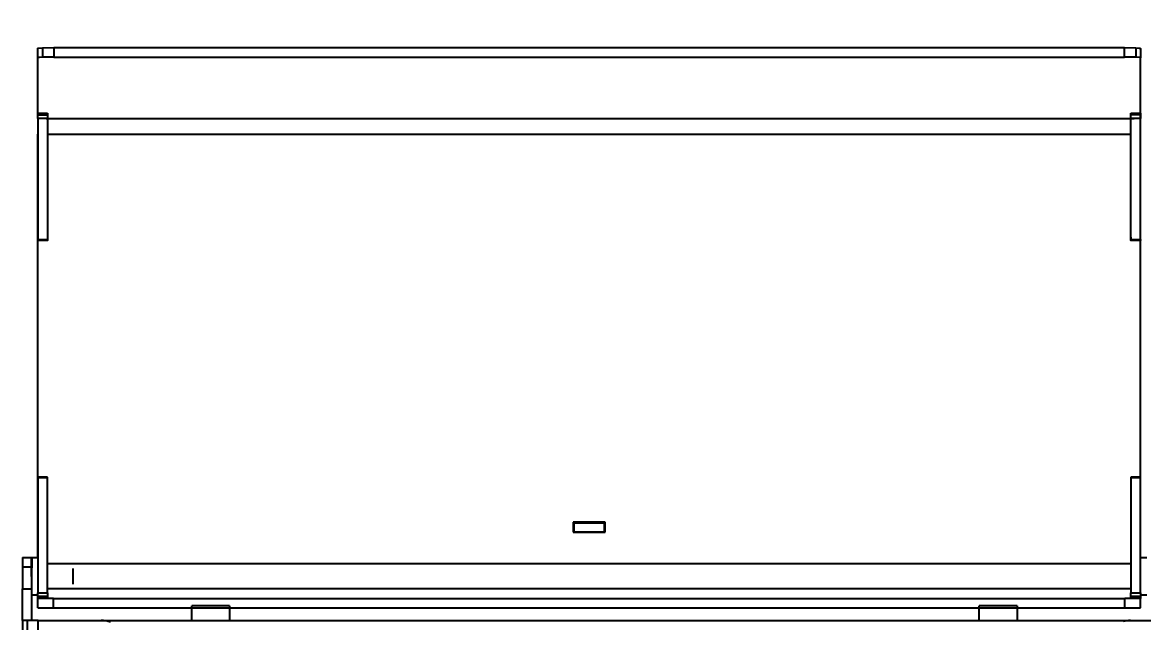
# Model space of a CAD drawing. Header units: millimetres. Extents: x 10366 to 18128, y 24546 to 29685.
# Drawn here: x 16251.1 to 16607, y 28452.6 to 28643.9 of the extents above; entities that cross this region are included whole.
import ezdxf

# ---------------------------------------------------------------- set-up
doc = ezdxf.new("R2010")
doc.units = ezdxf.units.MM
doc.header["$LTSCALE"] = 3
doc.layers.add('DomyÅ›lny', color=7, linetype='Continuous')
doc.styles.get("Standard").update_dxf_attribs({"font": 'arial.ttf'})
doc.dimstyles.new('MATEUSZ', dxfattribs={"dimtxt": 35, "dimasz": 16, "dimexe": 0.18, "dimexo": 0.0625, "dimgap": 0.09, "dimtad": 0, "dimdec": 0, "dimdsep": 46, "dimtxsty": 'Standard', "dimblk": 'DOT', "dimcen": 0.09, "dimse1": 1, "dimse2": 1, "dimadec": 0, "dimazin": 0, "dimtfac": 1, "dimtdec": 0, "dimtofl": 0, "dimtmove": 0, "dimatfit": 3, "dimfxl": 1, "dimtolj": 1, "dimtzin": 0, "dimlwd": 9, "dimlwe": 9, "dimarcsym": 0})

# ---------------------------------------------------------------- blocks, each defined once
blk = doc.blocks.new('_Dot')
at = {"color": 0, "linetype": 'ByBlock', "lineweight": -2}
blk.add_line((-0.5, 0), (-1, 0), dxfattribs=at)
at = {"color": 0, "linetype": 'ByBlock', "const_width": 0.5}
blk.add_lwpolyline([(-0.25, 0, 1), (0.25, 0, 1)], format="xyb", close=True, dxfattribs=at)
blk = doc.blocks.new('*D40')
at = {"color": 0, "lineweight": 9, "transparency": 16777216}
for p, q in [((16191.6, 28619.94), (16191.6, 28581.87)), ((16191.6, 28469.94), (16191.6, 28508.01))]:
    blk.add_line(p, q, dxfattribs=at)
at = {"layer": 'Defpoints', "color": 0, "transparency": 16777216}
for p in [(16261.06, 28635.94), (16191.6, 28453.94), (16256.13, 28453.94)]:
    blk.add_point(p, dxfattribs=at)
at = {"color": 0, "lineweight": 9, "transparency": 16777216, "xscale": 16, "yscale": 16, "zscale": 16}
for p, rotation in [((16191.6, 28635.94), 90), ((16191.6, 28453.94), 270)]:
    blk.add_blockref('_Dot', p, dxfattribs=dict(at, rotation=rotation))
at = {"color": 0, "transparency": 16777216, "insert": (16191.6, 28544.94), "char_height": 35, "attachment_point": 5, "rotation": 90}
blk.add_mtext('\\A1;182', dxfattribs=at)
blk = doc.blocks.new('*D41')
at = {"color": 0, "lineweight": 9, "transparency": 16777216}
for p, q in [((16074, 28619.94), (16074, 28188.51)), ((16074, 27679.94), (16074, 28111.36))]:
    blk.add_line(p, q, dxfattribs=at)
at = {"layer": 'Defpoints', "color": 0, "transparency": 16777216}
for p in [(16261.06, 28635.94), (16074, 27663.94), (16289.15, 27663.94)]:
    blk.add_point(p, dxfattribs=at)
at = {"color": 0, "lineweight": 9, "transparency": 16777216, "xscale": 16, "yscale": 16, "zscale": 16}
for p, rotation in [((16074, 28635.94), 90), ((16074, 27663.94), 270)]:
    blk.add_blockref('_Dot', p, dxfattribs=dict(at, rotation=rotation))
at = {"color": 0, "transparency": 16777216, "insert": (16074, 28149.94), "char_height": 35, "attachment_point": 5, "rotation": 90}
blk.add_mtext('\\A1;972', dxfattribs=at)

msp = doc.modelspace()

# ---------------------------------------------------------------- linework, layer by layer
at = {"layer": 'DomyÅ›lny'}
for p, q in [((16256.03, 28632.68), (16256.03, 28635.68)), ((16257.5, 28635.86), (16257.5, 28632.87)), ((16261.06, 28635.94), (16601, 28635.94)), ((16261.06, 28635.94), (16261.06, 28632.94)), ((16261.06, 28632.94), (16601, 28632.94)), ((16601, 28632.94), (16601, 28635.94)), ((16604.56, 28635.86), (16604.56, 28632.87)), ((16606.03, 28635.68), (16606.03, 28632.68)), ((16256.03, 28613.43), (16256.03, 28632.68)), ((16606.03, 28613.43), (16606.03, 28632.68)), ((16256.03, 28615.14), (16259.03, 28615.14)), ((16256.03, 28614.56), (16259.03, 28614.56)), ((16259.03, 28613.45), (16256.03, 28613.45)), ((16256.03, 28613.45), (16256.03, 28574.94)), ((16258.61, 28613.43), (16604.01, 28613.43)), ((16259.03, 28613.45), (16259.03, 28574.94)), ((16603.03, 28615.14), (16606.03, 28615.14)), ((16606.03, 28614.56), (16603.03, 28614.56)), ((16606.03, 28613.45), (16603.03, 28613.45)), ((16603.03, 28574.99), (16603.03, 28613.45)), ((16606.03, 28574.99), (16606.03, 28613.45)), ((16256.03, 28473.66), (16256.03, 28608.41)), ((16259.03, 28608.41), (16603.03, 28608.41)), ((16606.03, 28473.66), (16606.03, 28608.41)), ((16256.03, 28574.94), (16259.03, 28574.94)), ((16259.03, 28574.63), (16256.03, 28574.63)), ((16603.03, 28574.99), (16606.03, 28574.99)), ((16606.03, 28574.68), (16603.03, 28574.68)), ((16256.03, 28499.52), (16259.03, 28499.52)), ((16259.03, 28499.45), (16256.03, 28499.45)), ((16256.03, 28499.23), (16256.03, 28462.65)), ((16259.03, 28499.23), (16256.03, 28499.23)), ((16259.03, 28462.65), (16259.03, 28499.23)), ((16603.03, 28499.52), (16606.03, 28499.52)), ((16606.03, 28499.45), (16603.03, 28499.45)), ((16603.03, 28499.23), (16603.03, 28462.65)), ((16606.03, 28499.23), (16603.03, 28499.23)), ((16606.03, 28462.65), (16606.03, 28499.23)), ((16436.06, 28485.14), (16426, 28485.14)), ((16426, 28485.14), (16426, 28481.94)), ((16426.28, 28481.94), (16426.28, 28484.94)), ((16426.28, 28484.94), (16435.78, 28484.94)), ((16435.78, 28484.94), (16435.78, 28481.94)), ((16436.06, 28481.94), (16436.06, 28485.14)), ((16426, 28481.94), (16436.06, 28481.94)), ((16435.78, 28481.94), (16426.28, 28481.94)), ((16251.13, 28473.94), (16254.13, 28473.94)), ((16254.02, 28473.94), (16256.02, 28473.94)), ((16606.03, 28473.91), (16608.03, 28473.91)), ((16251.13, 28471.01), (16254.13, 28471.01)), ((16603.03, 28471.94), (16259.03, 28471.94)), ((16251.13, 28453.94), (16251.13, 28463.94)), ((16251.13, 28463.94), (16254.13, 28463.94)), ((16254.13, 28453.94), (16254.13, 28463.94)), ((16256.03, 28460.94), (16256.03, 28462.65)), ((16256.03, 28462.65), (16259.03, 28462.65)), ((16603.03, 28463.94), (16259.03, 28463.94)), ((16603.03, 28462.65), (16606.03, 28462.65)), ((16256.02, 28461.94), (16254.02, 28461.94)), ((16259.03, 28461.56), (16256.03, 28461.56)), ((16256.03, 28457.94), (16256.03, 28460.94)), ((16261.03, 28460.94), (16601.03, 28460.94)), ((16261.03, 28457.94), (16261.03, 28460.94)), ((16601.03, 28457.94), (16601.03, 28460.94)), ((16606.03, 28461.56), (16603.03, 28461.56)), ((16608.03, 28461.91), (16606.03, 28461.91)), ((16606.03, 28457.94), (16606.03, 28460.94)), ((16261.03, 28457.94), (16601.03, 28457.94)), ((16304.87, 28453.94), (16304.87, 28458.54)), ((16316.87, 28458.54), (16316.87, 28453.94)), ((16554.87, 28453.94), (16554.87, 28458.54)), ((16566.87, 28458.54), (16566.87, 28453.94)), ((16251.13, 28453.94), (16251.13, 28450.94)), ((16252.59, 28453.94), (16252.59, 28450.94)), ((16256.13, 28453.94), (16966.13, 28453.94)), ((16256.13, 28450.94), (16256.13, 28453.94))]:
    msp.add_line(p, q, dxfattribs=at)
for points in [[(16256.03, 28635.68, 0), (16256.03, 28635.68, 0), (16256.03, 28635.68, 0), (16256.03, 28635.68, 0), (16256.03, 28635.68, 0), (16256.03, 28635.69, 0), (16256.03, 28635.69, 0), (16256.04, 28635.69, 0), (16256.04, 28635.69, 0), (16256.05, 28635.7, 0), (16256.06, 28635.71, 0), (16256.1, 28635.72, 0), (16256.2, 28635.75, 0), (16257.5, 28635.86, 0)], [(16257.5, 28635.86, 0), (16261.06, 28635.94, 0)], [(16261.06, 28632.94, 0), (16257.5, 28632.87, 0)], [(16601, 28635.94, 0), (16604.56, 28635.86, 0)], [(16604.56, 28632.87, 0), (16601, 28632.94, 0)], [(16604.56, 28635.86, 0), (16605.68, 28635.77, 0), (16605.94, 28635.72, 0), (16605.98, 28635.71, 0), (16606.01, 28635.7, 0), (16606.02, 28635.69, 0), (16606.02, 28635.69, 0), (16606.02, 28635.69, 0), (16606.03, 28635.69, 0), (16606.03, 28635.68, 0), (16606.03, 28635.68, 0), (16606.03, 28635.68, 0), (16606.03, 28635.68, 0), (16606.03, 28635.68, 0)], [(16257.5, 28632.87, 0), (16256.41, 28632.78, 0), (16256.12, 28632.73, 0), (16256.08, 28632.72, 0), (16256.05, 28632.71, 0), (16256.04, 28632.7, 0), (16256.04, 28632.7, 0), (16256.03, 28632.69, 0), (16256.03, 28632.69, 0), (16256.03, 28632.69, 0), (16256.03, 28632.69, 0), (16256.03, 28632.68, 0), (16256.03, 28632.68, 0), (16256.03, 28632.68, 0)], [(16606.03, 28632.68, 0), (16606.03, 28632.68, 0), (16606.03, 28632.68, 0), (16606.03, 28632.69, 0), (16606.03, 28632.69, 0), (16606.03, 28632.69, 0), (16606.02, 28632.69, 0), (16606.02, 28632.7, 0), (16606.02, 28632.7, 0), (16606.01, 28632.71, 0), (16606, 28632.71, 0), (16605.96, 28632.72, 0), (16605.86, 28632.75, 0), (16604.56, 28632.87, 0)], [(16256.03, 28614.56, 0), (16256.03, 28615, 0), (16256.03, 28615.11, 0), (16256.03, 28615.14, 0), (16256.03, 28615.14, 0), (16256.03, 28615.14, 0), (16256.03, 28615.14, 0), (16256.03, 28615.14, 0), (16256.03, 28615.14, 0), (16256.03, 28615.14, 0), (16256.03, 28615.14, 0), (16256.03, 28615.14, 0), (16256.03, 28615.14, 0), (16256.03, 28615.14, 0), (16256.03, 28615.14, 0), (16256.03, 28615.14, 0), (16256.03, 28615.14, 0), (16256.03, 28615.14, 0), (16256.03, 28615.14, 0), (16256.03, 28615.14, 0)], [(16259.03, 28615.14, 0), (16259.03, 28615.14, 0), (16259.03, 28615.14, 0), (16259.03, 28615.14, 0), (16259.03, 28615.14, 0), (16259.03, 28615.14, 0), (16259.03, 28615.14, 0), (16259.03, 28615.14, 0), (16259.03, 28615.14, 0), (16259.03, 28615.14, 0), (16259.03, 28615.14, 0), (16259.03, 28615.14, 0), (16259.03, 28615.14, 0), (16259.03, 28615.14, 0), (16259.03, 28615.14, 0), (16259.03, 28615.14, 0), (16259.03, 28615.14, 0), (16259.03, 28615.14, 0), (16259.03, 28615.14, 0), (16259.03, 28615.14, 0), (16259.03, 28615.14, 0), (16259.03, 28615.14, 0), (16259.03, 28615.14, 0), (16259.03, 28615.14, 0), (16259.03, 28615.12, 0), (16259.03, 28615.07, 0), (16259.03, 28614.56, 0)], [(16256.03, 28613.45, 0), (16256.03, 28614.56, 0)], [(16259.03, 28614.56, 0), (16259.03, 28613.45, 0)], [(16603.03, 28614.56, 0), (16603.03, 28614.99, 0), (16603.03, 28615.11, 0), (16603.03, 28615.13, 0), (16603.03, 28615.14, 0), (16603.03, 28615.14, 0), (16603.03, 28615.14, 0), (16603.03, 28615.14, 0), (16603.03, 28615.14, 0), (16603.03, 28615.14, 0), (16603.03, 28615.14, 0), (16603.03, 28615.14, 0), (16603.03, 28615.14, 0), (16603.03, 28615.14, 0), (16603.03, 28615.14, 0), (16603.03, 28615.14, 0), (16603.03, 28615.14, 0), (16603.03, 28615.14, 0), (16603.03, 28615.14, 0), (16603.03, 28615.14, 0), (16603.03, 28615.14, 0)], [(16603.03, 28613.45, 0), (16603.03, 28614.56, 0)], [(16606.03, 28615.14, 0), (16606.03, 28615.14, 0), (16606.03, 28615.14, 0), (16606.03, 28615.14, 0), (16606.03, 28615.14, 0), (16606.03, 28615.14, 0), (16606.03, 28615.14, 0), (16606.03, 28615.14, 0), (16606.03, 28615.14, 0), (16606.03, 28615.14, 0), (16606.03, 28615.14, 0), (16606.03, 28615.14, 0), (16606.03, 28615.14, 0), (16606.03, 28615.14, 0), (16606.03, 28615.14, 0), (16606.03, 28615.14, 0), (16606.03, 28615.14, 0), (16606.03, 28615.14, 0), (16606.03, 28615.14, 0), (16606.03, 28615.14, 0), (16606.03, 28615.14, 0), (16606.03, 28615.14, 0), (16606.03, 28615.14, 0), (16606.03, 28615.13, 0), (16606.03, 28615.12, 0), (16606.03, 28615.06, 0), (16606.03, 28614.56, 0)], [(16606.03, 28614.56, 0), (16606.03, 28613.45, 0)], [(16256.03, 28574.7, 0), (16256.03, 28574.64, 0), (16256.03, 28574.63, 0), (16256.03, 28574.63, 0), (16256.03, 28574.63, 0), (16256.03, 28574.63, 0), (16256.03, 28574.63, 0), (16256.03, 28574.63, 0), (16256.03, 28574.63, 0), (16256.03, 28574.63, 0), (16256.03, 28574.63, 0), (16256.03, 28574.63, 0), (16256.03, 28574.63, 0), (16256.03, 28574.63, 0), (16256.03, 28574.63, 0), (16256.03, 28574.63, 0), (16256.03, 28574.63, 0), (16256.03, 28574.63, 0), (16256.03, 28574.63, 0), (16256.03, 28574.63, 0), (16256.03, 28574.63, 0), (16256.03, 28574.64, 0), (16256.03, 28574.68, 0), (16256.03, 28574.94, 0)], [(16259.03, 28574.94, 0), (16259.03, 28574.65, 0), (16259.03, 28574.63, 0), (16259.03, 28574.63, 0), (16259.03, 28574.63, 0), (16259.03, 28574.63, 0), (16259.03, 28574.63, 0), (16259.03, 28574.63, 0), (16259.03, 28574.63, 0), (16259.03, 28574.63, 0), (16259.03, 28574.63, 0), (16259.03, 28574.63, 0), (16259.03, 28574.63, 0), (16259.03, 28574.63, 0), (16259.03, 28574.63, 0), (16259.03, 28574.63, 0), (16259.03, 28574.63, 0), (16259.03, 28574.63, 0), (16259.03, 28574.63, 0), (16259.03, 28574.63, 0), (16259.03, 28574.63, 0), (16259.03, 28574.63, 0), (16259.03, 28574.64, 0), (16259.03, 28574.65, 0), (16259.03, 28574.7, 0)], [(16603.03, 28575.68, 0), (16603.03, 28574.75, 0)], [(16603.03, 28574.75, 0), (16603.03, 28574.68, 0), (16603.03, 28574.68, 0), (16603.03, 28574.68, 0), (16603.03, 28574.68, 0), (16603.03, 28574.68, 0), (16603.03, 28574.68, 0), (16603.03, 28574.68, 0), (16603.03, 28574.68, 0), (16603.03, 28574.68, 0), (16603.03, 28574.68, 0), (16603.03, 28574.68, 0), (16603.03, 28574.68, 0), (16603.03, 28574.68, 0), (16603.03, 28574.68, 0), (16603.03, 28574.68, 0), (16603.03, 28574.68, 0), (16603.03, 28574.68, 0), (16603.03, 28574.68, 0), (16603.03, 28574.68, 0), (16603.03, 28574.68, 0), (16603.03, 28574.72, 0), (16603.03, 28574.99, 0)], [(16606.03, 28574.75, 0), (16606.03, 28575.11, 0), (16606.03, 28575.68, 0)], [(16606.03, 28574.99, 0), (16606.03, 28574.7, 0), (16606.03, 28574.68, 0), (16606.03, 28574.68, 0), (16606.03, 28574.68, 0), (16606.03, 28574.68, 0), (16606.03, 28574.68, 0), (16606.03, 28574.68, 0), (16606.03, 28574.68, 0), (16606.03, 28574.68, 0), (16606.03, 28574.68, 0), (16606.03, 28574.68, 0), (16606.03, 28574.68, 0), (16606.03, 28574.68, 0), (16606.03, 28574.68, 0), (16606.03, 28574.68, 0), (16606.03, 28574.68, 0), (16606.03, 28574.68, 0), (16606.03, 28574.68, 0), (16606.03, 28574.68, 0), (16606.03, 28574.68, 0), (16606.03, 28574.68, 0), (16606.03, 28574.68, 0), (16606.03, 28574.68, 0), (16606.03, 28574.69, 0), (16606.03, 28574.75, 0)], [(16256.03, 28499.45, 0), (16256.03, 28499.08, 0), (16256.03, 28498.52, 0)], [(16259.03, 28498.52, 0), (16259.03, 28499.45, 0)], [(16603.03, 28499.45, 0), (16603.03, 28499.08, 0), (16603.03, 28498.52, 0)], [(16606.03, 28498.52, 0), (16606.03, 28499.45, 0)], [(16251.13, 28473.94, 0), (16251.13, 28473.94, 0), (16251.13, 28473.94, 0), (16251.13, 28473.94, 0), (16251.13, 28473.94, 0), (16251.13, 28473.94, 0), (16251.13, 28473.94, 0), (16251.13, 28473.94, 0), (16251.13, 28473.94, 0), (16251.13, 28473.94, 0), (16251.13, 28473.94, 0), (16251.13, 28473.94, 0), (16251.13, 28473.93, 0), (16251.13, 28473.92, 0), (16251.13, 28473.87, 0), (16251.13, 28473.65, 0), (16251.13, 28472.71, 0), (16251.13, 28471.01, 0)], [(16254.02, 28467.94, 0), (16254.02, 28473.94, 0)], [(16254.13, 28471.01, 0), (16254.13, 28473.29, 0), (16254.13, 28473.81, 0), (16254.13, 28473.92, 0), (16254.13, 28473.94, 0), (16254.13, 28473.94, 0), (16254.13, 28473.94, 0), (16254.13, 28473.94, 0), (16254.13, 28473.94, 0), (16254.13, 28473.94, 0), (16254.13, 28473.94, 0), (16254.13, 28473.94, 0), (16254.13, 28473.94, 0), (16254.13, 28473.94, 0), (16254.13, 28473.94, 0), (16254.13, 28473.94, 0), (16254.13, 28473.94, 0), (16254.13, 28473.94, 0), (16254.13, 28473.94, 0), (16254.13, 28473.94, 0), (16254.13, 28473.93, 0), (16254.13, 28473.92, 0), (16254.13, 28473.86, 0), (16254.13, 28473.63, 0), (16254.13, 28472.62, 0), (16254.13, 28470.6, 0)], [(16251.13, 28471.01, 0), (16251.13, 28463.94, 0)], [(16254.13, 28463.94, 0), (16254.13, 28471.01, 0)], [(16267.11, 28470.44, 0), (16267.11, 28470.44, 0), (16267.11, 28470.44, 0), (16267.11, 28470.44, 0), (16267.11, 28470.44, 0), (16267.11, 28470.44, 0), (16267.11, 28470.44, 0), (16267.11, 28470.44, 0), (16267.11, 28470.44, 0), (16267.11, 28470.44, 0), (16267.11, 28470.44, 0), (16267.11, 28470.44, 0), (16267.11, 28470.44, 0), (16267.11, 28470.43, 0), (16267.11, 28470.42, 0), (16267.11, 28470.37, 0), (16267.11, 28470.13, 0), (16267.11, 28467.94, 0)], [(16267.11, 28467.94, 0), (16267.11, 28465.44, 0)], [(16256.03, 28461.56, 0), (16256.03, 28462.65, 0)], [(16259.03, 28462.65, 0), (16259.03, 28461.56, 0)], [(16603.03, 28461.56, 0), (16603.03, 28462.65, 0)], [(16606.03, 28462.65, 0), (16606.03, 28461.56, 0)], [(16256.03, 28460.94, 0), (16256.03, 28460.94, 0), (16256.03, 28460.94, 0), (16256.03, 28460.94, 0), (16256.03, 28460.94, 0), (16256.03, 28460.94, 0), (16256.03, 28460.94, 0), (16256.03, 28460.94, 0), (16256.03, 28460.94, 0), (16256.03, 28460.94, 0), (16256.03, 28460.94, 0), (16256.03, 28460.94, 0), (16256.03, 28460.94, 0), (16256.03, 28460.94, 0), (16256.03, 28460.96, 0), (16256.03, 28461.01, 0), (16256.03, 28461.56, 0)], [(16261.03, 28460.94, 0), (16256.03, 28460.94, 0)], [(16259.03, 28461.56, 0), (16259.03, 28460.94, 0)], [(16606.03, 28460.94, 0), (16606.03, 28460.94, 0), (16606.03, 28460.94, 0), (16606.03, 28460.94, 0), (16606.03, 28460.94, 0), (16606.03, 28460.94, 0), (16606.03, 28460.94, 0), (16606.03, 28460.94, 0), (16606.03, 28460.94, 0), (16606.03, 28460.94, 0), (16606.03, 28460.94, 0), (16606.03, 28460.94, 0), (16606.03, 28460.94, 0), (16606.02, 28460.94, 0), (16605.99, 28460.94, 0), (16605.88, 28460.94, 0), (16605.41, 28460.94, 0), (16601.03, 28460.94, 0)], [(16603.03, 28460.94, 0), (16603.03, 28460.94, 0), (16603.03, 28460.94, 0), (16603.03, 28460.94, 0), (16603.03, 28460.94, 0), (16603.03, 28460.94, 0), (16603.03, 28460.94, 0), (16603.03, 28460.94, 0), (16603.03, 28460.94, 0), (16603.03, 28460.94, 0), (16603.03, 28460.94, 0), (16603.03, 28460.94, 0), (16603.03, 28460.94, 0), (16603.03, 28460.94, 0), (16603.03, 28460.96, 0), (16603.03, 28461.01, 0), (16603.03, 28461.56, 0)], [(16606.03, 28461.56, 0), (16606.03, 28460.94, 0)], [(16256.03, 28457.94, 0), (16256.03, 28457.94, 0), (16256.03, 28457.94, 0), (16256.03, 28457.94, 0), (16256.03, 28457.94, 0), (16256.03, 28457.94, 0), (16256.03, 28457.94, 0), (16256.03, 28457.94, 0), (16256.03, 28457.94, 0), (16256.03, 28457.94, 0), (16256.03, 28457.94, 0), (16256.03, 28457.94, 0), (16256.04, 28457.94, 0), (16256.06, 28457.94, 0), (16256.17, 28457.94, 0), (16256.65, 28457.94, 0), (16261.03, 28457.94, 0)], [(16310.87, 28458.54, 0), (16306.62, 28458.54, 0), (16305.29, 28458.54, 0), (16304.97, 28458.54, 0), (16304.89, 28458.54, 0), (16304.87, 28458.54, 0), (16304.87, 28458.54, 0), (16304.87, 28458.54, 0), (16304.87, 28458.54, 0), (16304.87, 28458.54, 0), (16304.87, 28458.54, 0), (16304.87, 28458.54, 0), (16304.87, 28458.54, 0), (16304.87, 28458.54, 0), (16304.87, 28458.54, 0), (16304.87, 28458.54, 0), (16304.87, 28458.54, 0), (16304.87, 28458.54, 0), (16304.87, 28458.54, 0)], [(16316.87, 28458.54, 0), (16316.87, 28458.54, 0), (16316.87, 28458.54, 0), (16316.87, 28458.54, 0), (16316.87, 28458.54, 0), (16316.87, 28458.54, 0), (16316.87, 28458.54, 0), (16316.87, 28458.54, 0), (16316.87, 28458.54, 0), (16316.87, 28458.54, 0), (16316.87, 28458.54, 0), (16316.87, 28458.54, 0), (16316.86, 28458.54, 0), (16316.83, 28458.54, 0), (16316.69, 28458.54, 0), (16316.13, 28458.54, 0), (16310.87, 28458.54, 0)], [(16560.87, 28458.54, 0), (16556.62, 28458.54, 0), (16555.29, 28458.54, 0), (16554.97, 28458.54, 0), (16554.89, 28458.54, 0), (16554.87, 28458.54, 0), (16554.87, 28458.54, 0), (16554.87, 28458.54, 0), (16554.87, 28458.54, 0), (16554.87, 28458.54, 0), (16554.87, 28458.54, 0), (16554.87, 28458.54, 0), (16554.87, 28458.54, 0), (16554.87, 28458.54, 0), (16554.87, 28458.54, 0), (16554.87, 28458.54, 0), (16554.87, 28458.54, 0), (16554.87, 28458.54, 0), (16554.87, 28458.54, 0)], [(16566.87, 28458.54, 0), (16566.87, 28458.54, 0), (16566.87, 28458.54, 0), (16566.87, 28458.54, 0), (16566.87, 28458.54, 0), (16566.87, 28458.54, 0), (16566.87, 28458.54, 0), (16566.87, 28458.54, 0), (16566.87, 28458.54, 0), (16566.87, 28458.54, 0), (16566.87, 28458.54, 0), (16566.87, 28458.54, 0), (16566.87, 28458.54, 0), (16566.86, 28458.54, 0), (16566.83, 28458.54, 0), (16566.69, 28458.54, 0), (16566.13, 28458.54, 0), (16560.87, 28458.54, 0)], [(16601.03, 28457.94, 0), (16606.03, 28457.94, 0)], [(16252.59, 28453.94, 0), (16251.48, 28453.94, 0), (16251.21, 28453.94, 0), (16251.15, 28453.94, 0), (16251.13, 28453.94, 0), (16251.13, 28453.94, 0), (16251.13, 28453.94, 0), (16251.13, 28453.94, 0), (16251.13, 28453.94, 0), (16251.13, 28453.94, 0), (16251.13, 28453.94, 0), (16251.13, 28453.94, 0), (16251.13, 28453.94, 0), (16251.13, 28453.94, 0), (16251.13, 28453.94, 0), (16251.13, 28453.94, 0), (16251.13, 28453.94, 0), (16251.13, 28453.94, 0)], [(16256.13, 28453.94, 0), (16252.59, 28453.94, 0)]]:
    msp.add_polyline3d(points, dxfattribs=at)
for centre, start, end in [((16276.11, 28445.92), 68.3382, 90), ((16602.9, 28445.92), 90, 107.3814)]:
    msp.add_arc(centre, 8.02, start, end, dxfattribs=at)

# ---------------------------------------------------------------- dimensions: what is measured, and where the dimension line sits
for base, p2, picture, middle in [((16074, 27663.94), (16289.15, 27663.94), '*D41', (16074, 28149.94)), ((16191.6, 28453.94), (16256.13, 28453.94), '*D40', (16191.6, 28544.94))]:
    dim = msp.add_linear_dim(base=base, p1=(16261.06, 28635.94), p2=p2, angle=90, dimstyle='MATEUSZ')
    dim.commit()
    dim.dimension.update_dxf_attribs({"geometry": picture, "text_midpoint": middle})

doc.saveas('drawing.dxf')
